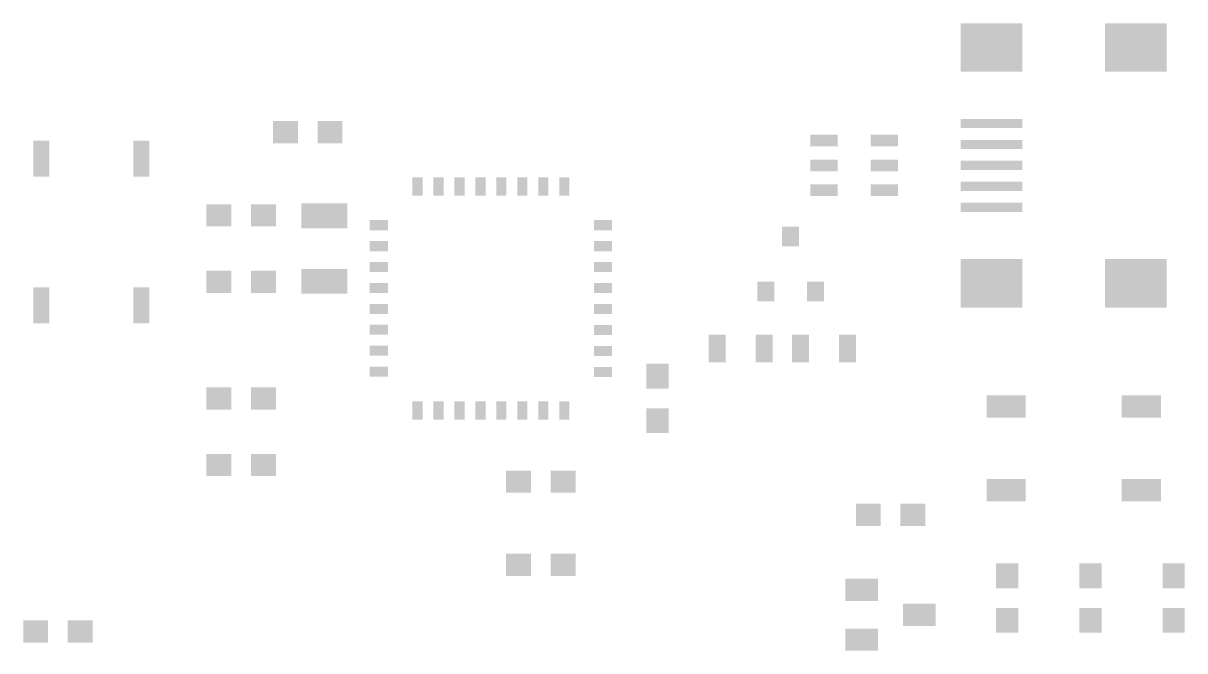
# Model space of a CAD drawing. Extents: x 3.8 to 48, y 0.5 to 24.5.
import ezdxf

# ---------------------------------------------------------------- set-up
doc = ezdxf.new("R2010")
doc.units = 0
doc.layers.add('31', color=253, linetype='CONTINUOUS')

# ---------------------------------------------------------------- blocks, each defined once
blk = doc.blocks.new('RECT')
blk.add_solid([(-0.5, -0.5), (0.5, -0.5), (-0.5, 0.5), (0.5, 0.5)])

msp = doc.modelspace()

# ---------------------------------------------------------------- block references
at = {"layer": '31'}
for p, xscale, yscale, rotation in [((40.68, 23.55), 2.3476, 1.8476, 180), ((46.18, 23.55), 2.3476, 1.8476, 180), ((40.68, 20.65), 2.3476, 0.3476, 180), ((34.29, 20), 1.0476, 0.4476, 180), ((36.59, 20), 1.0476, 0.4476, 180), ((40.68, 19.85), 2.3476, 0.3476, 180), ((34.29, 19.05), 1.0476, 0.4476, 180), ((36.59, 19.05), 1.0476, 0.4476, 180), ((40.68, 19.05), 2.3476, 0.3476, 180), ((18.79, 18.245), 0.3876, 0.6976, 180), ((19.59, 18.245), 0.3876, 0.6976, 180), ((20.39, 18.245), 0.3876, 0.6976, 180), ((21.19, 18.245), 0.3876, 0.6976, 180), ((21.99, 18.245), 0.3876, 0.6976, 180), ((22.79, 18.245), 0.3876, 0.6976, 180), ((23.59, 18.245), 0.3876, 0.6976, 180), ((24.39, 18.245), 0.3876, 0.6976, 180), ((34.29, 18.1), 1.0476, 0.4476, 180), ((36.59, 18.1), 1.0476, 0.4476, 180), ((40.68, 18.25), 2.3476, 0.3476, 180), ((15.24, 17.125), 0.9476, 1.7476, 90), ((40.68, 17.45), 2.3476, 0.3476, 180), ((17.315, 16.77), 0.3876, 0.6976, 270), ((25.865, 16.77), 0.3876, 0.6976, 90), ((17.315, 15.97), 0.3876, 0.6976, 270), ((25.865, 15.97), 0.3876, 0.6976, 90), ((15.24, 14.625), 0.9476, 1.7476, 90), ((17.315, 15.17), 0.3876, 0.6976, 270), ((25.865, 15.17), 0.3876, 0.6976, 90), ((40.68, 14.55), 2.3476, 1.8476, 180), ((46.18, 14.55), 2.3476, 1.8476, 180), ((17.315, 14.37), 0.3876, 0.6976, 270), ((25.865, 14.37), 0.3876, 0.6976, 90), ((17.315, 13.57), 0.3876, 0.6976, 270), ((25.865, 13.57), 0.3876, 0.6976, 90), ((17.315, 12.78), 0.3876, 0.6976, 270), ((25.865, 12.77), 0.3876, 0.6976, 90), ((30.215, 12.065), 0.6476, 1.0476, 180), ((32.015, 12.065), 0.6476, 1.0476, 180), ((33.39, 12.065), 0.6476, 1.0476, 180), ((35.19, 12.065), 0.6476, 1.0476, 180), ((17.315, 11.98), 0.3876, 0.6976, 270), ((25.865, 11.97), 0.3876, 0.6976, 90), ((17.315, 11.18), 0.3876, 0.6976, 270), ((25.865, 11.17), 0.3876, 0.6976, 90), ((27.94, 11.01), 0.9476, 0.8476, 90), ((11.215, 10.16), 0.9476, 0.8476, 180), ((12.915, 10.16), 0.9476, 0.8476, 180), ((41.238, 9.855), 1.4986, 0.8476, 180), ((46.392, 9.855), 1.4986, 0.8476, 180), ((27.94, 9.31), 0.9476, 0.8476, 90), ((11.215, 7.62), 0.9476, 0.8476, 180), ((12.915, 7.62), 0.9476, 0.8476, 180), ((41.238, 6.655), 1.4986, 0.8476, 180), ((46.392, 6.655), 1.4986, 0.8476, 180), ((35.98, 5.715), 0.9476, 0.8476, 180), ((37.68, 5.715), 0.9476, 0.8476, 180), ((22.645, 3.81), 0.9476, 0.8476, 180), ((24.345, 3.81), 0.9476, 0.8476, 180), ((41.275, 3.39), 0.9476, 0.8476, 270), ((44.45, 3.39), 0.9476, 0.8476, 270), ((47.625, 3.39), 0.9476, 0.8476, 90), ((35.73, 2.855), 0.8476, 1.2476, 270), ((37.93, 1.905), 0.8476, 1.2476, 270), ((41.275, 1.69), 0.9476, 0.8476, 270), ((44.45, 1.69), 0.9476, 0.8476, 270), ((47.625, 1.69), 0.9476, 0.8476, 90), ((35.73, 0.955), 0.8476, 1.2476, 270)]:
    msp.add_blockref('RECT', p, dxfattribs=dict(at, xscale=xscale, yscale=yscale, rotation=rotation))
for p, xscale, yscale in [((13.755, 20.32), 0.9476, 0.8476), ((15.455, 20.32), 0.9476, 0.8476), ((4.445, 19.304), 0.6096, 1.3716), ((8.255, 19.304), 0.6096, 1.3716), ((11.215, 17.145), 0.9476, 0.8476), ((12.915, 17.145), 0.9476, 0.8476), ((33.02, 16.34), 0.6476, 0.7476), ((11.215, 14.605), 0.9476, 0.8476), ((12.915, 14.605), 0.9476, 0.8476), ((4.445, 13.716), 0.6096, 1.3716), ((8.255, 13.716), 0.6096, 1.3716), ((32.07, 14.24), 0.6476, 0.7476), ((33.97, 14.24), 0.6476, 0.7476), ((18.79, 9.695), 0.3876, 0.6976), ((19.59, 9.695), 0.3876, 0.6976), ((20.39, 9.695), 0.3876, 0.6976), ((21.19, 9.695), 0.3876, 0.6976), ((21.99, 9.695), 0.3876, 0.6976), ((22.79, 9.695), 0.3876, 0.6976), ((23.59, 9.695), 0.3876, 0.6976), ((24.39, 9.695), 0.3876, 0.6976), ((22.645, 6.985), 0.9476, 0.8476), ((24.345, 6.985), 0.9476, 0.8476), ((4.23, 1.27), 0.9476, 0.8476), ((5.93, 1.27), 0.9476, 0.8476)]:
    msp.add_blockref('RECT', p, dxfattribs=dict(at, xscale=xscale, yscale=yscale))

doc.saveas('drawing.dxf')
